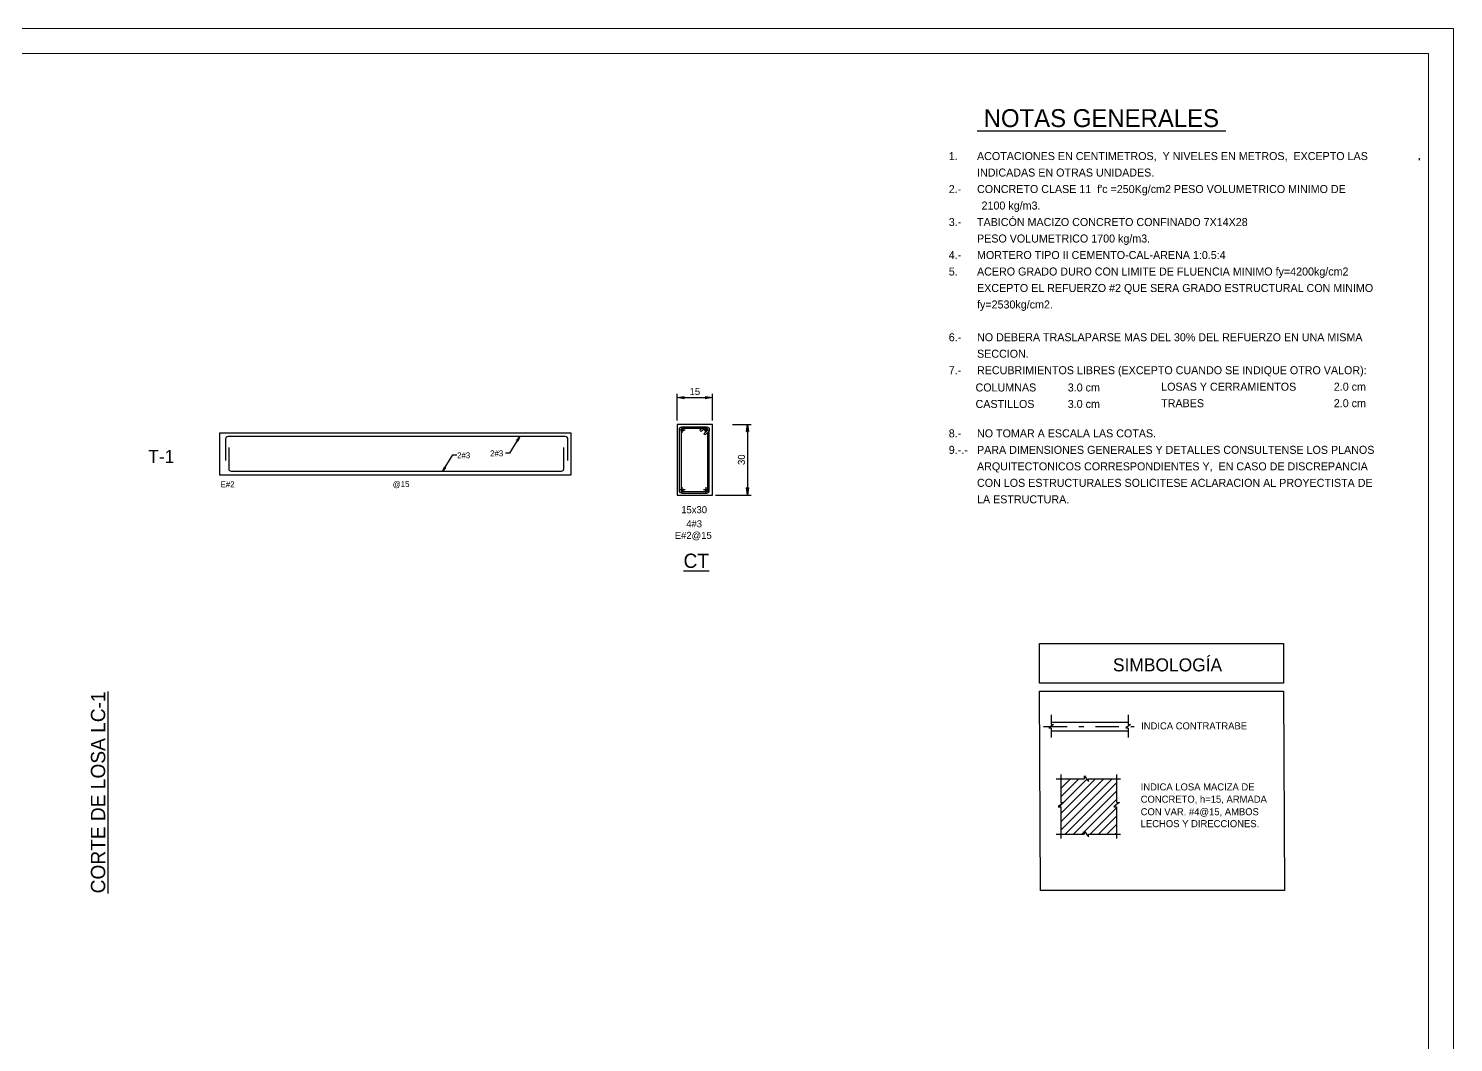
# Model space of a CAD drawing. Header units: millimetres. Extents: x -25 to 297, y -2 to 43.
# Drawn here: x 33.44 to 63.71, y 21.52 to 43.04 of the extents above; entities that cross this region are included whole.
import ezdxf
from ezdxf.enums import TextEntityAlignment as Align

# ---------------------------------------------------------------- set-up
doc = ezdxf.new("R2010")
doc.units = ezdxf.units.MM
doc.linetypes.add('DASHDOT', pattern=[1, 0.5, -0.25, 0, -0.25])
for name, color, linetype in [('6', 7, 'Continuous'), ('ACERO', 5, 'Continuous'), ('C', 11, 'Continuous'), ('CAJONES', 15, 'Continuous'), ('CT', 4, 'Continuous'), ('EJES', 250, 'DASHDOT'), ('hatch', 250, 'Continuous'), ('NOTAS', 5, 'Continuous'), ('TEXT', 5, 'Continuous'), ('TITULO', 242, 'Continuous'), ('TZ', 15, 'Continuous')]:
    doc.layers.add(name, color=color, linetype=linetype)
doc.styles.add('LEROY', font='stylu.ttf')
doc.dimstyles.new('LEROY_CONC', dxfattribs={"dimtxt": 0.15, "dimasz": 0.15, "dimexe": 0.08, "dimexo": 0.08, "dimgap": 0.05, "dimtad": 1, "dimdec": 0, "dimlfac": 20, "dimzin": 0, "dimdsep": 46, "dimtxsty": 'LEROY', "dimblk1": 'FLECHA', "dimblk2": 'FLECHA', "dimsah": 1, "dimcen": 0.2, "dimclrd": 256, "dimclre": 256, "dimclrt": 5, "dimadec": 0, "dimazin": 0, "dimtfac": 0.5, "dimtdec": 0, "dimtix": 1, "dimtofl": 0, "dimtmove": 0, "dimatfit": 3, "dimldrblk": 'FLECHA', "dimfxl": 1, "dimtolj": 1, "dimtzin": 0, "dimarcsym": 0})

# ---------------------------------------------------------------- blocks, each defined once
blk = doc.blocks.new('NOTAS')
at = {"layer": 'NOTAS', "color": 5}
blk.add_line((156.122, 134.198), (156.122, 134.239), dxfattribs=at)
at = {"layer": 'NOTAS', "color": 5, "style": 'LEROY'}
for s, p in [('1.', (146.122, 134.198)), ('ACOTACIONES EN CENTIMETROS,  Y NIVELES EN METROS,  EXCEPTO LAS', (146.722, 134.198)), ('INDICADAS EN OTRAS UNIDADES.', (146.722, 133.848)), ('2.-', (146.122, 133.498)), ("CONCRETO CLASE 11  f'c =250Kg/cm2 PESO VOLUMETRICO MINIMO DE", (146.722, 133.498)), ('  2100 kg/m3.', (146.692, 133.148)), ('3.-', (146.122, 132.798)), ('TABICÓN MACIZO CONCRETO CONFINADO 7X14X28', (146.722, 132.798)), ('PESO VOLUMETRICO 1700 kg/m3.', (146.722, 132.448)), ('4.-', (146.122, 132.098)), ('MORTERO TIPO II CEMENTO-CAL-ARENA 1:0.5:4', (146.722, 132.098)), ('5.', (146.122, 131.748)), ('ACERO GRADO DURO CON LIMITE DE FLUENCIA MINIMO fy=4200kg/cm2', (146.722, 131.748)), ('EXCEPTO EL REFUERZO #2 QUE SERA GRADO ESTRUCTURAL CON MINIMO', (146.722, 131.398)), ('fy=2530kg/cm2.', (146.722, 131.048)), ('6.-', (146.122, 130.353)), ('NO DEBERA TRASLAPARSE MAS DEL 30% DEL REFUERZO EN UNA MISMA', (146.722, 130.353)), ('SECCION.', (146.722, 130.003)), ('7.-', (146.122, 129.653)), ('RECUBRIMIENTOS LIBRES (EXCEPTO CUANDO SE INDIQUE OTRO VALOR):', (146.722, 129.653)), ('COLUMNAS', (146.691, 129.287)), ('3.0 cm', (148.649, 129.287)), ('LOSAS Y CERRAMIENTOS', (150.633, 129.303)), ('2.0 cm', (154.299, 129.303)), ('CASTILLOS', (146.691, 128.937)), ('3.0 cm', (148.649, 128.937)), ('TRABES', (150.633, 128.953)), ('2.0 cm', (154.299, 128.953)), ('8.-', (146.122, 128.313)), ('NO TOMAR A ESCALA LAS COTAS.', (146.722, 128.313)), ('9.-.-', (146.122, 127.963)), ('PARA DIMENSIONES GENERALES Y DETALLES CONSULTENSE LOS PLANOS', (146.722, 127.963)), ('ARQUITECTONICOS CORRESPONDIENTES Y,  EN CASO DE DISCREPANCIA', (146.722, 127.613)), ('CON LOS ESTRUCTURALES SOLICITESE ACLARACION AL PROYECTISTA DE', (146.722, 127.263)), ('LA ESTRUCTURA.', (146.722, 126.913))]:
    blk.add_text(s, height=0.17, dxfattribs=at).set_placement(p)
at = {"layer": 'TITULO', "style": 'LEROY'}
blk.add_text('%%U NOTAS GENERALES ', height=0.38, dxfattribs=at).set_placement((146.722, 134.898))
blk = doc.blocks.new('SIM017')
at = {"color": 15, "linetype": 'Continuous'}
blk.add_lwpolyline([(-1.01, 0), (-0.19, 0, 0.414214), (-0.15, 0.05), (-0.15, 0.2), (0, 0), (0.15, -0.2), (0.15, -0.05, -0.414214), (0.19, 0), (0.99, 0)], format="xyb", dxfattribs=at)
blk = doc.blocks.new('FLECHA')
at = {"linetype": 'Continuous'}
blk.add_hatch(color=5, dxfattribs=at).paths.add_polyline_path([(0, 0), (-1, 0.16), (-1, -0.16)])
at = {"color": 5, "linetype": 'Continuous'}
blk.add_line((-1, 0.16), (-1, -0.16), dxfattribs=at)
blk.add_lwpolyline([(-1, 0.16), (0, 0), (-1, -0.16)], dxfattribs=at)
blk = doc.blocks.new('*D53')
at = {"layer": 'C', "lineweight": -2, "transparency": 16777216}
for p, q in [((47.22, 34.717), (47.22, 35.284)), ((47.37, 35.204), (47.82, 35.204)), ((47.97, 34.717), (47.97, 35.284))]:
    blk.add_line(p, q, dxfattribs=at)
at = {"layer": 'Defpoints', "color": 0, "transparency": 16777216}
for p in [(47.97, 35.204), (47.22, 34.637), (47.97, 34.637)]:
    blk.add_point(p, dxfattribs=at)
at = {"layer": 'C', "lineweight": -2, "transparency": 16777216, "xscale": 0.15, "yscale": 0.15, "zscale": 0.15, "rotation": 180}
blk.add_blockref('FLECHA', (47.22, 35.204), dxfattribs=at)
at = {"layer": 'C', "lineweight": -2, "transparency": 16777216, "xscale": 0.15, "yscale": 0.15, "zscale": 0.15}
blk.add_blockref('FLECHA', (47.97, 35.204), dxfattribs=at)
at = {"layer": 'C', "color": 5, "transparency": 16777216, "insert": (47.595, 35.332), "char_height": 0.15, "attachment_point": 5, "style": 'LEROY'}
blk.add_mtext('\\A1;15', dxfattribs=at)
blk = doc.blocks.new('var8')
at = {"layer": 'TZ'}
h = blk.add_hatch(dxfattribs=at)
h.set_pattern_fill('ANSI31', color=250, scale=0.12501, style=0)
h.set_pattern_definition([(45, (-174.317762, 227.993321), (-0.0110494311, 0.0110494311), [])])
edge = h.paths.add_edge_path()
edge.add_arc((0, 0), 0.0635, 0, 360)
at = {"layer": 'TZ', "color": 250}
for p, q in [((-0.157, 0), (0.157, 0)), ((0, 0.157), (0, -0.157))]:
    blk.add_line(p, q, dxfattribs=at)
at = {"layer": 'TZ', "color": 5}
blk.add_circle((0, 0), 0.0635, dxfattribs=at)
blk = doc.blocks.new('*D54')
at = {"layer": 'C', "lineweight": -2, "transparency": 16777216}
for p, q in [((48.393, 34.637), (48.793, 34.637)), ((48.713, 34.487), (48.713, 33.287)), ((48.03, 33.137), (48.793, 33.137))]:
    blk.add_line(p, q, dxfattribs=at)
at = {"layer": 'Defpoints', "color": 0, "transparency": 16777216}
for p in [(48.313, 34.637), (47.95, 33.137), (48.713, 33.137)]:
    blk.add_point(p, dxfattribs=at)
at = {"layer": 'C', "lineweight": -2, "transparency": 16777216, "xscale": 0.15, "yscale": 0.15, "zscale": 0.15}
for p, rotation in [((48.713, 34.637), 90), ((48.713, 33.137), 270)]:
    blk.add_blockref('FLECHA', p, dxfattribs=dict(at, rotation=rotation))
at = {"layer": 'C', "color": 5, "transparency": 16777216, "insert": (48.585, 33.887), "char_height": 0.15, "attachment_point": 5, "rotation": 90, "style": 'LEROY'}
blk.add_mtext('\\A1;30', dxfattribs=at)
blk = doc.blocks.new('CTRTXT')
at = {"color": 242, "style": 'LEROY'}
blk.add_attdef('TRABE', text='', height=0.275, dxfattribs=at).set_placement((-1.01, -0.613), align=Align.CENTER)
blk = doc.blocks.new('FL1')
at = {"layer": 'CAJONES', "linetype": 'Continuous'}
h = blk.add_hatch(color=5, dxfattribs=at)
h.paths.add_polyline_path([(0, 0), (0, 0), (0.108, -0.172), (0.136, -0.155)])
h.paths.add_polyline_path([(0, 0), (0.08, -0.189), (0.108, -0.172)])
at = {"layer": 'CAJONES', "color": 5, "linetype": 'Continuous'}
blk.add_line((0.136, -0.155), (0.08, -0.189), dxfattribs=at)
blk.add_lwpolyline([(0.136, -0.155), (0, 0), (0.08, -0.189)], dxfattribs=at)
at = {"layer": 'CAJONES', "color": 11}
blk.add_lwpolyline([(0.108, -0.172), (0.438, -0.701), (0.6, -0.701)], dxfattribs=at)
at = {"layer": 'CAJONES', "color": 5, "style": 'LEROY'}
blk.add_attdef('FL1', (0.618, -0.835), '', height=0.25, dxfattribs=at)
blk = doc.blocks.new('FL2')
at = {"layer": 'CAJONES', "linetype": 'Continuous'}
h = blk.add_hatch(color=5, dxfattribs=at)
h.paths.add_polyline_path([(0.108, 0.172), (0.08, 0.189), (0, 0)])
h.paths.add_polyline_path([(0.136, 0.155), (0.108, 0.172), (0, 0), (0, 0)])
at = {"layer": 'CAJONES', "color": 5, "linetype": 'Continuous'}
blk.add_line((0.136, 0.155), (0.08, 0.189), dxfattribs=at)
at = {"layer": 'CAJONES', "color": 11}
blk.add_lwpolyline([(0, 0), (0.438, 0.701), (0.6, 0.701)], dxfattribs=at)
at = {"layer": 'CAJONES', "color": 5, "linetype": 'Continuous'}
blk.add_lwpolyline([(0.136, 0.155), (0, 0), (0.08, 0.189)], dxfattribs=at)
at = {"layer": 'CAJONES', "color": 5, "style": 'LEROY'}
blk.add_attdef('FL2', (0.614, 0.562), '', height=0.25, dxfattribs=at)

msp = doc.modelspace()

# ---------------------------------------------------------------- hatches: boundary and pattern name
at = {"layer": 'hatch'}
h = msp.add_hatch(dxfattribs=at)
h.set_pattern_fill('ANSI31', color=256)
h.set_pattern_definition([(45, (-23.76815, 101.21509), (-0.08838835, 0.08838835), [])])
h.paths.add_polyline_path([(55.428, 26.611), (55.369, 26.566), (55.31, 26.522), (55.355, 26.522, -0.414214), (55.369, 26.508), (55.369, 25.941), (55.854, 25.941, 0.414214), (55.867, 25.955), (55.867, 26.001), (55.912, 25.941), (55.956, 25.882), (55.956, 25.928, -0.414214), (55.97, 25.941), (56.552, 25.941), (56.552, 26.508, 0.414214), (56.538, 26.522), (56.492, 26.522), (56.552, 26.566), (56.611, 26.611), (56.565, 26.611, -0.414214), (56.552, 26.625), (56.552, 27.116), (55.97, 27.116, 0.414214), (55.956, 27.102), (55.956, 27.056), (55.912, 27.116), (55.867, 27.175), (55.867, 27.129, -0.414214), (55.854, 27.116), (55.369, 27.116), (55.369, 26.625, 0.414214), (55.383, 26.611)])

# ---------------------------------------------------------------- linework, layer by layer
at = {"color": 15, "linetype": 'Continuous'}
for points in [[(55.269, 27.116), (55.854, 27.116, 0.414214), (55.867, 27.129), (55.867, 27.175), (55.912, 27.116), (55.956, 27.056), (55.956, 27.102, -0.414214), (55.97, 27.116), (56.633, 27.116)], [(55.369, 27.209), (55.369, 26.625, 0.414214), (55.383, 26.611), (55.428, 26.611), (55.369, 26.566), (55.31, 26.522), (55.355, 26.522, -0.414214), (55.369, 26.508), (55.369, 25.845)], [(56.552, 27.209), (56.552, 26.625, 0.414214), (56.565, 26.611), (56.611, 26.611), (56.552, 26.566), (56.492, 26.522), (56.538, 26.522, -0.414214), (56.552, 26.508), (56.552, 25.845)], [(55.269, 25.941), (55.854, 25.941, 0.414214), (55.867, 25.955), (55.867, 26.001), (55.912, 25.941), (55.956, 25.882), (55.956, 25.928, -0.414214), (55.97, 25.941), (56.633, 25.941)]]:
    msp.add_lwpolyline(points, format="xyb", dxfattribs=at)
at = {"layer": '6', "lineweight": 0}
for points in [[(-0.314, 43.038), (63.706, 43.038), (63.706, 0), (-0.314, 0)], [(0.218, 42.506), (63.174, 42.506), (63.174, 0.532), (0.218, 0.532)]]:
    msp.add_lwpolyline(points, close=True, dxfattribs=at)
at = {"layer": 'ACERO', "color": 3}
for p, q in [((47.744, 34.55), (47.702, 34.511)), ((47.728, 34.488), (47.702, 34.511)), ((47.795, 34.55), (47.728, 34.488))]:
    msp.add_line(p, q, dxfattribs=at)
for points in [[(47.317, 33.178, -0.414214), (47.267, 33.228), (47.267, 34.534, -0.414214), (47.317, 34.584), (47.851, 34.584, -0.414214), (47.901, 34.534), (47.901, 34.504, -0.182928), (47.897, 34.493), (47.813, 34.413), (47.788, 34.435), (47.864, 34.506, 0.182904), (47.868, 34.517), (47.868, 34.534, 0.414214), (47.851, 34.55), (47.336, 34.55)], [(47.851, 34.55), (47.317, 34.55, 0.414214), (47.301, 34.534), (47.301, 34.028)], [(47.301, 34.534), (47.301, 33.228, 0.414214), (47.317, 33.212)], [(47.317, 33.178), (47.851, 33.178, 0.414214), (47.901, 33.228), (47.901, 34.516)], [(47.317, 33.212), (47.851, 33.212, 0.414214), (47.868, 33.228), (47.868, 33.922)]]:
    msp.add_lwpolyline(points, format="xyb", dxfattribs=at)
msp.add_lwpolyline([(47.868, 33.228), (47.868, 34.465)], dxfattribs=at)
at = {"layer": 'CAJONES'}
msp.add_lwpolyline([(37.509, 33.557), (37.509, 34.457), (44.959, 34.457), (44.959, 33.557)], close=True, dxfattribs=at)
at = {"layer": 'CAJONES', "color": 1}
for points in [[(44.899, 33.867), (44.899, 34.327, 0.414214), (44.849, 34.377), (37.679, 34.377, 0.414214), (37.629, 34.327), (37.629, 33.867)], [(44.803, 34.147), (44.803, 33.687, -0.414214), (44.753, 33.637), (37.754, 33.637, -0.414214), (37.704, 33.687), (37.704, 34.147)]]:
    msp.add_lwpolyline(points, format="xyb", dxfattribs=at)
at = {"layer": 'CT'}
for p, q in [((55.16, 28.319), (56.798, 28.319)), ((55.16, 28.132), (56.798, 28.132))]:
    msp.add_line(p, q, dxfattribs=at)
at = {"layer": 'EJES'}
msp.add_line((55.002, 28.225), (56.927, 28.225), dxfattribs=at)
at = {"layer": 'TZ'}
msp.add_lwpolyline([(47.22, 33.137), (47.97, 33.137), (47.97, 34.637), (47.22, 34.637)], close=True, dxfattribs=at)
at = {"layer": 'TZ', "color": 250}
msp.add_lwpolyline([(54.912, 29.989), (60.092, 29.989), (60.092, 29.146), (54.912, 29.146)], close=True, dxfattribs=at)
msp.add_lwpolyline([(60.097, 28.976), (60.118, 24.744), (54.938, 24.744), (54.916, 28.976), (60.097, 28.976)], dxfattribs=at)

# ---------------------------------------------------------------- block references
at = {"layer": 'C'}
msp.add_blockref('NOTAS', (-93.135, -93.952), dxfattribs=at)
at = {"layer": 'C', "color": 11}
ref = msp.add_blockref('FL1', (43.875, 34.377), dxfattribs=dict(at, xscale=-0.5, yscale=0.5, zscale=0.5))
ref.add_attrib('FL1', '2#3', (43.247, 33.96), dxfattribs={"layer": 'CAJONES', "color": 5, "height": 0.125, "style": 'LEROY'})
at = {"layer": 'C', "color": 11, "xscale": 0.5, "yscale": 0.5, "zscale": 0.5}
msp.add_blockref('FL2', (42.239, 33.637), dxfattribs=at).add_auto_attribs({'FL2': '2#3'})
at = {"layer": 'TITULO'}
msp.add_blockref('CTRTXT', (37.274, 34.431, 0), dxfattribs=at).add_auto_attribs({'TRABE': 'T-1'})
at = {"layer": 'TZ'}
for name, p, xscale, yscale, zscale, rotation in [('var8', (47.328, 34.514), 0.374969874039266, 0.374969874039266, 0.374969874039266, 180), ('var8', (47.821, 34.521), 0.374969874039266, 0.374969874039266, 0.374969874039266, 180), ('var8', (47.328, 33.247), 0.374969874039266, 0.374969874039266, 0.374969874039266, 180), ('var8', (47.837, 33.247), 0.374969874039266, 0.374969874039266, 0.374969874039266, 180), ('SIM017', (55.161, 28.231), 0.2420236714616522, 0.2420236714616522, 0.2420236714616522, 270), ('SIM017', (56.795, 28.231), 0.2420236714616522, 0.2420236714616522, 0.2420236714616522, 270)]:
    msp.add_blockref(name, p, dxfattribs=dict(at, xscale=xscale, yscale=yscale, zscale=zscale, rotation=rotation))

# ---------------------------------------------------------------- texts
at = {"color": 5, "style": 'LEROY'}
for s, p in [('15x30', (47.58, 32.826)), ('4#3', (47.58, 32.526)), ('E#2@15', (47.561, 32.27))]:
    msp.add_text(s, height=0.15, dxfattribs=at).set_placement(p, align=Align.MIDDLE)
at = {"color": 242, "style": 'LEROY'}
msp.add_text('%%UCT', height=0.3036, dxfattribs=at).set_placement((47.625, 31.742), align=Align.MIDDLE)
at = {"layer": 'C', "color": 5, "style": 'LEROY'}
for s, p in [('E#2', (37.524, 33.303)), ('@15', (41.18, 33.307, 0))]:
    msp.add_text(s, height=0.125, dxfattribs=at).set_placement(p)
at = {"layer": 'TEXT', "color": 3, "style": 'LEROY'}
msp.add_text('SIMBOLOGÍA', height=0.276, dxfattribs=at).set_placement((57.633, 29.567), align=Align.MIDDLE)
at = {"layer": 'TEXT', "style": 'LEROY'}
for s, p in [('INDICA CONTRATRABE ', (57.071, 28.163)), ('INDICA LOSA MACIZA DE', (57.062, 26.868)), ('CONCRETO, h=15, ARMADA', (57.062, 26.607)), ('CON VAR. #4@15, AMBOS', (57.062, 26.341)), ('LECHOS Y DIRECCIONES.', (57.062, 26.088))]:
    msp.add_text(s, height=0.15, dxfattribs=at).set_placement(p)
at = {"layer": 'TITULO', "style": 'LEROY'}
msp.add_text('%%UCORTE DE LOSA LC-1', height=0.3036, rotation=90, dxfattribs=at).set_placement((35.073, 26.827), align=Align.CENTER)

# ---------------------------------------------------------------- dimensions: what is measured, and where the dimension line sits
at = {"layer": 'C'}
dim = msp.add_linear_dim(base=(47.97, 35.204), p1=(47.22, 34.637), p2=(47.97, 34.637), dimstyle='LEROY_CONC', dxfattribs=at)
dim.commit()
dim.dimension.update_dxf_attribs({"geometry": '*D53', "text_midpoint": (47.595, 35.332)})
dim = msp.add_linear_dim(base=(48.713, 33.137), p1=(48.313, 34.637), p2=(47.95, 33.137), angle=90, dimstyle='LEROY_CONC', dxfattribs=at)
dim.commit()
dim.dimension.update_dxf_attribs({"geometry": '*D54', "text_midpoint": (48.585, 33.887)})

doc.saveas('drawing.dxf')
